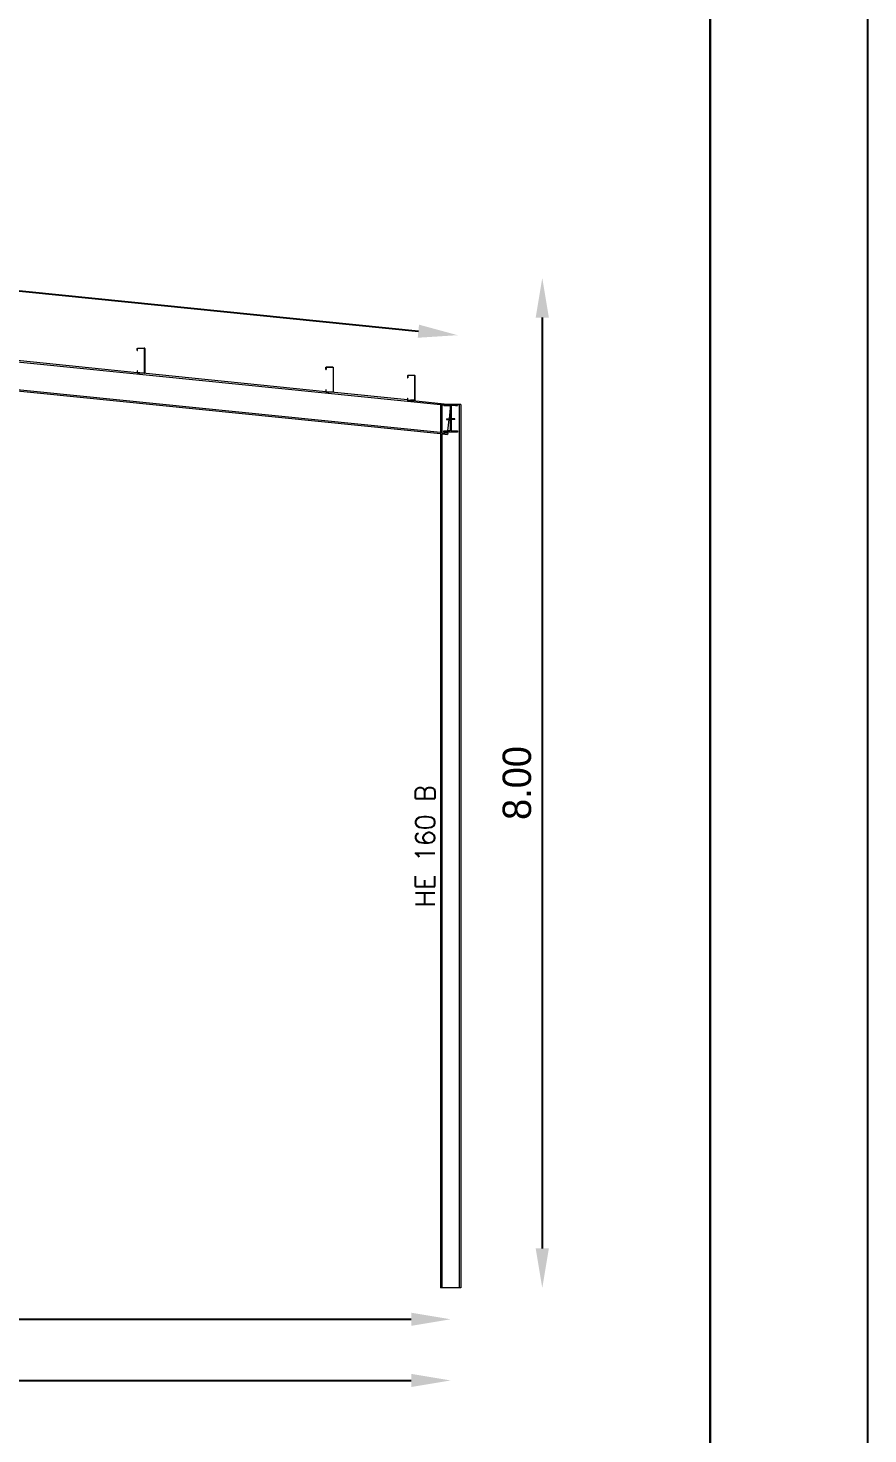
# Model space of a CAD drawing. Header units: inches. Extents: x 72863 to 72995, y 49095 to 49225.
# Drawn here: x 72943.71 to 72949.03, y 49205.99 to 49214.9 of the extents above; entities that cross this region are included whole.
import ezdxf
from ezdxf.enums import TextEntityAlignment as Align

# ---------------------------------------------------------------- set-up
doc = ezdxf.new("R2010")
doc.units = ezdxf.units.IN
doc.layers.get('0').update_dxf_attribs({"lineweight": 15})
for name, color, linetype, lineweight in [('BARRAS_DE_ACERO', 7, 'Continuous', 9), ('Cotas', 200, 'Continuous', 9), ('REFERENCIA_DE_LAS_BARRAS', 2, 'Continuous', 9)]:
    doc.layers.add(name, color=color, linetype=linetype, lineweight=lineweight)
doc.layers.add('VG', color=7, linetype='Continuous')
doc.styles.add('CYPETXT', font='romans__.ttf', dxfattribs={"height": 0.2})
doc.styles.add('RomanS', font='')
doc.styles.get('RomanS').set_extended_font_data('Porsche')
doc.dimstyles.new('100-color', dxfattribs={"dimtxt": 0.18, "dimasz": 0.25, "dimexe": 0, "dimexo": 0.5, "dimgap": 0.07, "dimtad": 1, "dimlfac": 1.25, "dimzin": 4, "dimdsep": 46, "dimtxsty": 'RomanS', "dimcen": 0.1, "dimse1": 1, "dimse2": 1, "dimadec": 0, "dimazin": 0, "dimtfac": 1, "dimtix": 1, "dimtmove": 2, "dimatfit": 3, "dimfxl": 1, "dimtvp": 1.058824, "dimtolj": 1, "dimtzin": 1, "dimarcsym": 0})

# ---------------------------------------------------------------- blocks, each defined once
blk = doc.blocks.new('PLANTILLA')
at = {"layer": 'VG'}
for p, q in [((72904.7103, 49195.0112), (72904.7103, 49224.7112)), ((72903.7103, 49223.7112), (72903.7103, 49196.0112))]:
    blk.add_line(p, q, dxfattribs=at)
blk.add_lwpolyline([(72903.7103, 49199.5612), (72903.7103, 49223.7112), (72864.7103, 49223.7112), (72864.7103, 49196.0112), (72885.7103, 49196.0112), (72885.7103, 49199.6112)], dxfattribs=at)
blk = doc.blocks.new('*D118')
at = {"layer": 'Cotas', "color": 0, "lineweight": -2, "transparency": 16777216}
blk.add_line((72930.7986, 49206.3284), (72946.1386, 49206.3284), dxfattribs=at)
at = {"layer": 'Cotas', "color": 0, "transparency": 16777216}
for points in [[(72930.7986, 49206.3701), (72930.7986, 49206.2868), (72930.5486, 49206.3284)], [(72946.1386, 49206.3701), (72946.1386, 49206.2868), (72946.3886, 49206.3284)]]:
    blk.add_solid(points, dxfattribs=at)
at = {"layer": 'Defpoints', "color": 0, "transparency": 16777216}
for p in [(72930.5486, 49206.915), (72946.3886, 49206.915), (72946.3886, 49206.3284)]:
    blk.add_point(p, dxfattribs=at)
at = {"layer": 'Cotas', "color": 0, "transparency": 16777216, "insert": (72938.4686, 49206.4884), "char_height": 0.18, "attachment_point": 5, "style": 'RomanS'}
blk.add_mtext('\\A1;19.80', dxfattribs=at)
blk = doc.blocks.new('*D119')
at = {"layer": 'Cotas', "color": 0, "lineweight": -2, "transparency": 16777216}
blk.add_line((72946.9693, 49213.065), (72946.9693, 49207.165), dxfattribs=at)
at = {"layer": 'Cotas', "color": 0, "transparency": 16777216}
for points in [[(72946.9276, 49213.065), (72947.0109, 49213.065), (72946.9693, 49213.315)], [(72946.9276, 49207.165), (72947.0109, 49207.165), (72946.9693, 49206.915)]]:
    blk.add_solid(points, dxfattribs=at)
at = {"layer": 'Defpoints', "color": 0, "transparency": 16777216}
for p in [(72938.4686, 49213.315), (72938.4686, 49206.915), (72946.9693, 49206.915)]:
    blk.add_point(p, dxfattribs=at)
at = {"layer": 'Cotas', "color": 0, "transparency": 16777216, "insert": (72946.8093, 49210.115), "char_height": 0.18, "attachment_point": 5, "rotation": 90, "style": 'RomanS'}
blk.add_mtext('\\A1;8.00', dxfattribs=at)
blk = doc.blocks.new('*D122')
at = {"layer": 'Cotas', "color": 0, "lineweight": -2, "transparency": 16777216}
blk.add_line((72938.7616, 49213.7282), (72946.1841, 49212.9785), dxfattribs=at)
at = {"layer": 'Cotas', "color": 0, "transparency": 16777216}
for points in [[(72938.7658, 49213.7697), (72938.7574, 49213.6868), (72938.5129, 49213.7534)], [(72946.1883, 49213.02), (72946.18, 49212.937), (72946.4329, 49212.9534)]]:
    blk.add_solid(points, dxfattribs=at)
at = {"layer": 'Defpoints', "color": 0, "transparency": 16777216}
for p in [(72938.4686, 49213.315), (72946.4329, 49212.9534), (72946.3886, 49212.515)]:
    blk.add_point(p, dxfattribs=at)
at = {"layer": 'Cotas', "color": 0, "transparency": 16777216, "insert": (72942.489, 49213.5126), "char_height": 0.18, "attachment_point": 5, "rotation": 354.23211, "style": 'RomanS'}
blk.add_mtext('\\A1;9.95', dxfattribs=at)
blk = doc.blocks.new('*D123')
at = {"layer": 'Cotas', "color": 0, "lineweight": -2, "transparency": 16777216}
blk.add_line((72938.7186, 49206.7161), (72946.1386, 49206.7161), dxfattribs=at)
at = {"layer": 'Cotas', "color": 0, "transparency": 16777216}
for points in [[(72938.7186, 49206.7578), (72938.7186, 49206.6745), (72938.4686, 49206.7161)], [(72946.1386, 49206.7578), (72946.1386, 49206.6745), (72946.3886, 49206.7161)]]:
    blk.add_solid(points, dxfattribs=at)
at = {"layer": 'Defpoints', "color": 0, "transparency": 16777216}
for p in [(72938.4686, 49206.915), (72946.3886, 49206.915), (72946.3886, 49206.7161)]:
    blk.add_point(p, dxfattribs=at)
at = {"layer": 'Cotas', "color": 0, "transparency": 16777216, "insert": (72942.4286, 49206.8761), "char_height": 0.18, "attachment_point": 5, "style": 'RomanS'}
blk.add_mtext('\\A1;9.90', dxfattribs=at)

msp = doc.modelspace()

# ---------------------------------------------------------------- linework, layer by layer
at = {"layer": 'BARRAS_DE_ACERO'}
for p, q in [((72946.3246, 49212.3363), (72938.5566, 49213.121)), ((72946.3246, 49212.3284), (72938.5566, 49213.1131)), ((72942.431, 49212.9068), (72946.3243, 49212.5136)), ((72944.4035, 49212.856), (72944.4035, 49212.856)), ((72944.4035, 49212.856), (72944.4051, 49212.856)), ((72944.4038, 49212.8697), (72944.4045, 49212.8709)), ((72944.4045, 49212.8709), (72944.4057, 49212.8717)), ((72944.4051, 49212.8684), (72944.4051, 49212.868)), ((72944.4051, 49212.856), (72944.4051, 49212.868)), ((72944.4055, 49212.856), (72944.4051, 49212.856)), ((72944.4056, 49212.8687), (72944.4055, 49212.868)), ((72944.4055, 49212.856), (72944.4055, 49212.868)), ((72944.4061, 49212.8694), (72944.4056, 49212.8687)), ((72944.4057, 49212.8717), (72944.4071, 49212.872)), ((72944.4067, 49212.8698), (72944.4061, 49212.8694)), ((72944.4063, 49212.8702), (72944.4071, 49212.8704)), ((72944.4075, 49212.87), (72944.4067, 49212.8698)), ((72944.4071, 49212.872), (72944.4475, 49212.872)), ((72944.4071, 49212.8704), (72944.4475, 49212.8704)), ((72944.4071, 49212.8704), (72944.4071, 49212.8704)), ((72944.4475, 49212.87), (72944.4075, 49212.87)), ((72944.4475, 49212.872), (72944.4479, 49212.872)), ((72944.4475, 49212.8704), (72944.4479, 49212.8704)), ((72944.4483, 49212.8698), (72944.4475, 49212.87)), ((72944.4493, 49212.8717), (72944.4479, 49212.872)), ((72944.4486, 49212.8702), (72944.4479, 49212.8704)), ((72944.4483, 49212.8698), (72944.4489, 49212.8694)), ((72944.4493, 49212.8698), (72944.4486, 49212.8702)), ((72944.4489, 49212.8694), (72944.4493, 49212.8687)), ((72944.4504, 49212.8709), (72944.4493, 49212.8717)), ((72944.4497, 49212.8691), (72944.4493, 49212.8698)), ((72944.4495, 49212.868), (72944.4493, 49212.8687)), ((72944.4495, 49212.716), (72944.4495, 49212.868)), ((72944.4497, 49212.8691), (72944.4499, 49212.8684)), ((72944.4499, 49212.868), (72944.4499, 49212.8684)), ((72944.4499, 49212.868), (72944.4499, 49212.7159)), ((72944.4512, 49212.8697), (72944.4504, 49212.8709)), ((72944.4512, 49212.8697), (72944.4515, 49212.8684)), ((72944.4515, 49212.8684), (72944.4515, 49212.868)), ((72944.4515, 49212.868), (72944.4515, 49212.716)), ((72944.4035, 49212.7155), (72943.2444, 49212.8326)), ((72944.4038, 49212.7142), (72944.4035, 49212.7155)), ((72944.4038, 49212.7142), (72944.4045, 49212.713)), ((72944.4057, 49212.7122), (72944.4045, 49212.713)), ((72944.4055, 49212.728), (72944.4051, 49212.728)), ((72944.4057, 49212.7141), (72944.4052, 49212.7148)), ((72944.4055, 49212.716), (72944.4055, 49212.728)), ((72944.4055, 49212.716), (72944.4056, 49212.7153)), ((72944.4056, 49212.7152), (72944.4056, 49212.7153)), ((72944.4185, 49212.714), (72944.4056, 49212.7153)), ((72944.4061, 49212.7145), (72944.4056, 49212.7152)), ((72944.4057, 49212.7122), (72944.4071, 49212.712)), ((72944.4067, 49212.7141), (72944.4061, 49212.7145)), ((72944.4063, 49212.7137), (72944.4071, 49212.7136)), ((72944.4067, 49212.7141), (72944.4075, 49212.714)), ((72944.4075, 49212.7136), (72944.4071, 49212.7136)), ((72944.4383, 49212.712), (72944.4071, 49212.712)), ((72944.4075, 49212.714), (72944.4185, 49212.714)), ((72944.4124, 49212.7136), (72944.4075, 49212.7136)), ((72944.4185, 49212.714), (72944.4475, 49212.714)), ((72945.5974, 49212.5949), (72944.4383, 49212.712)), ((72944.4479, 49212.712), (72944.4383, 49212.712)), ((72944.4483, 49212.7141), (72944.4475, 49212.714)), ((72944.4486, 49212.7137), (72944.4479, 49212.7136)), ((72944.4493, 49212.7122), (72944.4479, 49212.712)), ((72944.4489, 49212.7145), (72944.4483, 49212.7141)), ((72944.4486, 49212.7137), (72944.4493, 49212.7141)), ((72944.4489, 49212.7145), (72944.4493, 49212.7152)), ((72944.4493, 49212.7152), (72944.4495, 49212.716)), ((72944.4497, 49212.7148), (72944.4493, 49212.7141)), ((72944.4493, 49212.7122), (72944.4504, 49212.713)), ((72944.4497, 49212.7148), (72944.4498, 49212.715)), ((72944.4498, 49212.715), (72944.4499, 49212.7156)), ((72944.4499, 49212.7156), (72944.4499, 49212.7159)), ((72944.4512, 49212.7142), (72944.4504, 49212.713)), ((72944.4512, 49212.7142), (72944.4515, 49212.7156)), ((72944.4515, 49212.7156), (72944.4515, 49212.7159)), ((72945.5974, 49212.7478), (72945.5977, 49212.7491)), ((72945.5974, 49212.7354), (72945.5974, 49212.7478)), ((72945.5974, 49212.7354), (72945.599, 49212.7354)), ((72945.5977, 49212.7491), (72945.5985, 49212.7503)), ((72945.5985, 49212.7503), (72945.5996, 49212.7511)), ((72945.599, 49212.7478), (72945.5992, 49212.7485)), ((72945.599, 49212.7478), (72945.599, 49212.7354)), ((72945.5996, 49212.7492), (72945.5992, 49212.7485)), ((72945.5996, 49212.7511), (72945.601, 49212.7514)), ((72945.5996, 49212.7492), (72945.6002, 49212.7496)), ((72945.601, 49212.7514), (72945.6418, 49212.7514)), ((72945.6418, 49212.7514), (72945.6432, 49212.7511)), ((72945.6432, 49212.7511), (72945.6444, 49212.7503)), ((72945.6438, 49212.7478), (72945.6438, 49212.595)), ((72946.1154, 49212.6968), (72946.1151, 49212.6955)), ((72946.1151, 49212.6955), (72946.1151, 49212.6831)), ((72946.1151, 49212.6831), (72946.1167, 49212.6831)), ((72946.1154, 49212.6968), (72946.1161, 49212.698)), ((72946.1161, 49212.698), (72946.1173, 49212.6988)), ((72946.1168, 49212.6962), (72946.1167, 49212.6955)), ((72946.1167, 49212.6955), (72946.1167, 49212.6831)), ((72946.1173, 49212.6969), (72946.1168, 49212.6962)), ((72946.1173, 49212.6988), (72946.1187, 49212.6991)), ((72946.1173, 49212.6969), (72946.1179, 49212.6973)), ((72946.1179, 49212.6973), (72946.1187, 49212.6975)), ((72946.1187, 49212.6991), (72946.1595, 49212.6991)), ((72946.1595, 49212.6975), (72946.1187, 49212.6975)), ((72946.1595, 49212.6975), (72946.1602, 49212.6973)), ((72946.1602, 49212.6973), (72946.1609, 49212.6969)), ((72946.1609, 49212.6969), (72946.1613, 49212.6962)), ((72946.1615, 49212.6955), (72946.1613, 49212.6962)), ((72946.1615, 49212.5427), (72946.1615, 49212.6955)), ((72946.1628, 49212.6968), (72946.162, 49212.698)), ((72946.1631, 49212.6955), (72946.1628, 49212.6968)), ((72946.1631, 49212.5427), (72946.1631, 49212.6955)), ((72945.5974, 49212.6074), (72945.5974, 49212.595)), ((72945.599, 49212.6074), (72945.5974, 49212.6074)), ((72945.5974, 49212.5949), (72945.5974, 49212.595)), ((72945.5977, 49212.5936), (72945.5974, 49212.5949)), ((72945.5977, 49212.5936), (72945.5985, 49212.5924)), ((72945.5985, 49212.5924), (72945.5996, 49212.5916)), ((72945.599, 49212.595), (72945.599, 49212.6074)), ((72945.599, 49212.595), (72945.5991, 49212.5947)), ((72945.6164, 49212.593), (72945.5991, 49212.5947)), ((72945.5992, 49212.5942), (72945.5991, 49212.5947)), ((72945.5996, 49212.5935), (72945.5992, 49212.5942)), ((72945.6002, 49212.5931), (72945.5996, 49212.5935)), ((72945.601, 49212.5914), (72945.5996, 49212.5916)), ((72945.601, 49212.593), (72945.6002, 49212.5931)), ((72945.601, 49212.593), (72945.6164, 49212.593)), ((72945.6322, 49212.5914), (72945.601, 49212.5914)), ((72945.6418, 49212.593), (72945.6164, 49212.593)), ((72945.6418, 49212.5914), (72945.6322, 49212.5914)), ((72946.1151, 49212.5426), (72945.6322, 49212.5914)), ((72945.6426, 49212.5931), (72945.6418, 49212.593)), ((72945.6432, 49212.5916), (72945.6418, 49212.5914)), ((72945.6432, 49212.5935), (72945.6426, 49212.5931)), ((72945.6437, 49212.5942), (72945.6432, 49212.5935)), ((72945.6437, 49212.5942), (72945.6438, 49212.595)), ((72945.6451, 49212.5936), (72945.6454, 49212.595)), ((72946.1151, 49212.5551), (72946.1167, 49212.5551)), ((72946.1151, 49212.5551), (72946.1151, 49212.5427)), ((72946.1151, 49212.5427), (72946.1151, 49212.5426)), ((72946.1151, 49212.5426), (72946.1154, 49212.5413)), ((72946.1154, 49212.5413), (72946.1161, 49212.5401)), ((72946.1161, 49212.5401), (72946.1173, 49212.5393)), ((72946.1167, 49212.5427), (72946.1167, 49212.5551)), ((72946.1168, 49212.5419), (72946.1167, 49212.5424)), ((72946.1173, 49212.5413), (72946.1168, 49212.5419)), ((72946.1173, 49212.5413), (72946.1179, 49212.5408)), ((72946.1187, 49212.5391), (72946.1173, 49212.5393)), ((72946.1179, 49212.5408), (72946.1187, 49212.5407)), ((72946.1187, 49212.5407), (72946.134, 49212.5407)), ((72946.1187, 49212.5391), (72946.1498, 49212.5391)), ((72946.1595, 49212.5407), (72946.134, 49212.5407)), ((72946.1498, 49212.5391), (72946.3886, 49212.515)), ((72946.1595, 49212.5391), (72946.1498, 49212.5391)), ((72946.1602, 49212.5408), (72946.1595, 49212.5407)), ((72946.1595, 49212.5391), (72946.1608, 49212.5393)), ((72946.1602, 49212.5408), (72946.1609, 49212.5413)), ((72946.162, 49212.5401), (72946.1608, 49212.5393)), ((72946.1609, 49212.5413), (72946.1613, 49212.5419)), ((72946.1615, 49212.5427), (72946.1613, 49212.5419)), ((72946.162, 49212.5401), (72946.1628, 49212.5413)), ((72946.1631, 49212.5427), (72946.1628, 49212.5413)), ((72946.3246, 49212.515), (72946.3246, 49212.5135)), ((72946.3246, 49212.515), (72946.335, 49212.515)), ((72946.335, 49212.515), (72946.335, 49212.5125)), ((72946.335, 49212.5125), (72946.3446, 49212.5115)), ((72946.335, 49212.3353), (72946.335, 49212.5125)), ((72946.3446, 49212.515), (72946.3446, 49212.5115)), ((72946.3446, 49212.5076), (72946.3446, 49212.5115)), ((72946.3446, 49212.5076), (72946.3835, 49212.5076)), ((72946.363, 49212.5099), (72946.363, 49212.515)), ((72946.3868, 49212.5099), (72946.363, 49212.5099)), ((72946.3862, 49212.4916), (72946.3794, 49212.424)), ((72946.3835, 49212.5076), (72946.3862, 49212.5076)), ((72946.3862, 49212.5073), (72946.3862, 49212.4916)), ((72946.3862, 49212.4916), (72946.3862, 49212.424)), ((72946.3868, 49212.5099), (72946.3868, 49212.424)), ((72946.4142, 49212.515), (72946.3886, 49212.515)), ((72946.3904, 49212.5099), (72946.3904, 49212.424)), ((72946.3904, 49212.5099), (72946.3983, 49212.5099)), ((72946.391, 49212.5076), (72946.391, 49212.4395)), ((72946.4186, 49212.5076), (72946.391, 49212.5076)), ((72946.4142, 49212.5099), (72946.3983, 49212.5099)), ((72946.4326, 49212.515), (72946.4142, 49212.515)), ((72946.4142, 49212.5099), (72946.4142, 49212.515)), ((72946.4186, 49212.5076), (72946.4326, 49212.5076)), ((72946.4422, 49212.515), (72946.4422, 49206.915)), ((72946.4526, 49212.515), (72946.4422, 49212.515)), ((72946.4526, 49212.515), (72946.4526, 49206.915)), ((72946.363, 49212.424), (72946.3794, 49212.424)), ((72946.3862, 49212.419), (72946.3789, 49212.419)), ((72946.3862, 49212.424), (72946.3794, 49212.424)), ((72946.3868, 49212.424), (72946.3862, 49212.424)), ((72946.3862, 49212.419), (72946.3862, 49212.3463)), ((72946.3862, 49212.419), (72946.391, 49212.419)), ((72946.391, 49212.4395), (72946.391, 49212.424)), ((72946.4142, 49212.419), (72946.391, 49212.419)), ((72946.4142, 49212.419), (72946.4142, 49212.424)), ((72946.3246, 49212.3363), (72946.3246, 49212.3284)), ((72946.3246, 49212.3284), (72946.3246, 49206.915)), ((72946.335, 49212.3353), (72946.3701, 49212.3317)), ((72946.335, 49212.3353), (72946.335, 49212.3274)), ((72946.335, 49212.3274), (72946.3693, 49212.3239)), ((72946.335, 49206.915), (72946.335, 49212.3274)), ((72946.3446, 49212.339), (72946.3446, 49212.3463)), ((72946.3446, 49212.339), (72946.3708, 49212.339)), ((72946.3701, 49212.3317), (72946.3693, 49212.3239)), ((72946.3701, 49212.3317), (72946.3708, 49212.339)), ((72946.4326, 49212.339), (72946.3708, 49212.339)), ((72946.3862, 49212.3463), (72946.3716, 49212.3463)), ((72946.4326, 49212.3463), (72946.4326, 49212.339)), ((72946.335, 49206.915), (72946.3246, 49206.915)), ((72946.4422, 49206.915), (72946.335, 49206.915)), ((72946.4526, 49206.915), (72946.4422, 49206.915))]:
    msp.add_line(p, q, dxfattribs=at)
for points in [[(72944.4035, 49212.856), (72944.4035, 49212.8684), (72944.4038, 49212.8697)], [(72944.4063, 49212.8702), (72944.4057, 49212.8698), (72944.4052, 49212.8691), (72944.4051, 49212.8684)], [(72944.4515, 49212.868), (72944.4515, 49212.868), (72944.4515, 49212.7159), (72944.4515, 49212.716)], [(72944.4051, 49212.728), (72944.4035, 49212.728), (72944.4035, 49212.7156), (72944.4035, 49212.7155)], [(72944.4051, 49212.7156), (72944.4051, 49212.716), (72944.4051, 49212.728)], [(72944.4051, 49212.7156), (72944.4051, 49212.7153), (72944.4052, 49212.7148)], [(72944.4057, 49212.7141), (72944.4058, 49212.714), (72944.4063, 49212.7137)], [(72944.4479, 49212.7136), (72944.4162, 49212.7136), (72944.4124, 49212.7136)], [(72945.6438, 49212.7478), (72945.6437, 49212.7485), (72945.6432, 49212.7492), (72945.6426, 49212.7496), (72945.6418, 49212.7498), (72945.601, 49212.7498), (72945.6002, 49212.7496)], [(72945.6444, 49212.7503), (72945.6451, 49212.7491), (72945.6454, 49212.7478), (72945.6454, 49212.595)], [(72946.1595, 49212.6991), (72946.1608, 49212.6988), (72946.162, 49212.698)], [(72945.6451, 49212.5936), (72945.6444, 49212.5924), (72945.6432, 49212.5916)], [(72946.1167, 49212.5427), (72946.1167, 49212.5424), (72946.134, 49212.5407)], [(72946.3243, 49212.5136), (72946.3246, 49212.5135), (72946.3246, 49212.3363)], [(72946.3886, 49212.515), (72946.363, 49212.515), (72946.3446, 49212.515)], [(72946.3835, 49212.5076), (72946.3862, 49212.5073), (72946.3862, 49212.5076)], [(72946.4422, 49212.515), (72946.4326, 49212.515), (72946.4326, 49212.5076)], [(72946.3446, 49212.3463), (72946.3716, 49212.3463), (72946.3789, 49212.419)], [(72946.363, 49212.424), (72946.363, 49212.419), (72946.3789, 49212.419)], [(72946.4142, 49212.424), (72946.391, 49212.424), (72946.3904, 49212.424)], [(72946.391, 49212.419), (72946.391, 49212.3463), (72946.4326, 49212.3463)]]:
    msp.add_lwpolyline(points, dxfattribs=at)

# ---------------------------------------------------------------- block references
msp.add_blockref('PLANTILLA', (44.3219, 0))

# ---------------------------------------------------------------- texts
at = {"layer": 'REFERENCIA_DE_LAS_BARRAS', "style": 'CYPETXT', "width": 0.77604}
msp.add_text('HE 160 B', height=0.12267, rotation=90, dxfattribs=at).set_placement((72946.2893, 49209.328), (72946.2893, 49210.102), align=Align.FIT)

# ---------------------------------------------------------------- dimensions: what is measured, and where the dimension line sits
at = {"layer": 'Cotas'}
dim = msp.add_aligned_dim(p1=(72938.4686, 49213.315), p2=(72946.3886, 49212.515), distance=0.4406, dimstyle='100-color', dxfattribs=at)
dim.commit()
dim.dimension.update_dxf_attribs({"geometry": '*D122', "text_midpoint": (72942.489, 49213.5126)})
dim = msp.add_linear_dim(base=(72946.9693, 49206.915), p1=(72938.4686, 49213.315), p2=(72938.4686, 49206.915), angle=90, dimstyle='100-color', dxfattribs=at)
dim.commit()
dim.dimension.update_dxf_attribs({"geometry": '*D119', "text_midpoint": (72946.8093, 49210.115)})
for base, p1, picture, middle in [((72946.3886, 49206.7161), (72938.4686, 49206.915), '*D123', (72942.4286, 49206.8761)), ((72946.3886, 49206.3284), (72930.5486, 49206.915), '*D118', (72938.4686, 49206.4884))]:
    dim = msp.add_linear_dim(base=base, p1=p1, p2=(72946.3886, 49206.915), dimstyle='100-color', dxfattribs=at)
    dim.commit()
    dim.dimension.update_dxf_attribs({"geometry": picture, "text_midpoint": middle})

doc.saveas('drawing.dxf')
